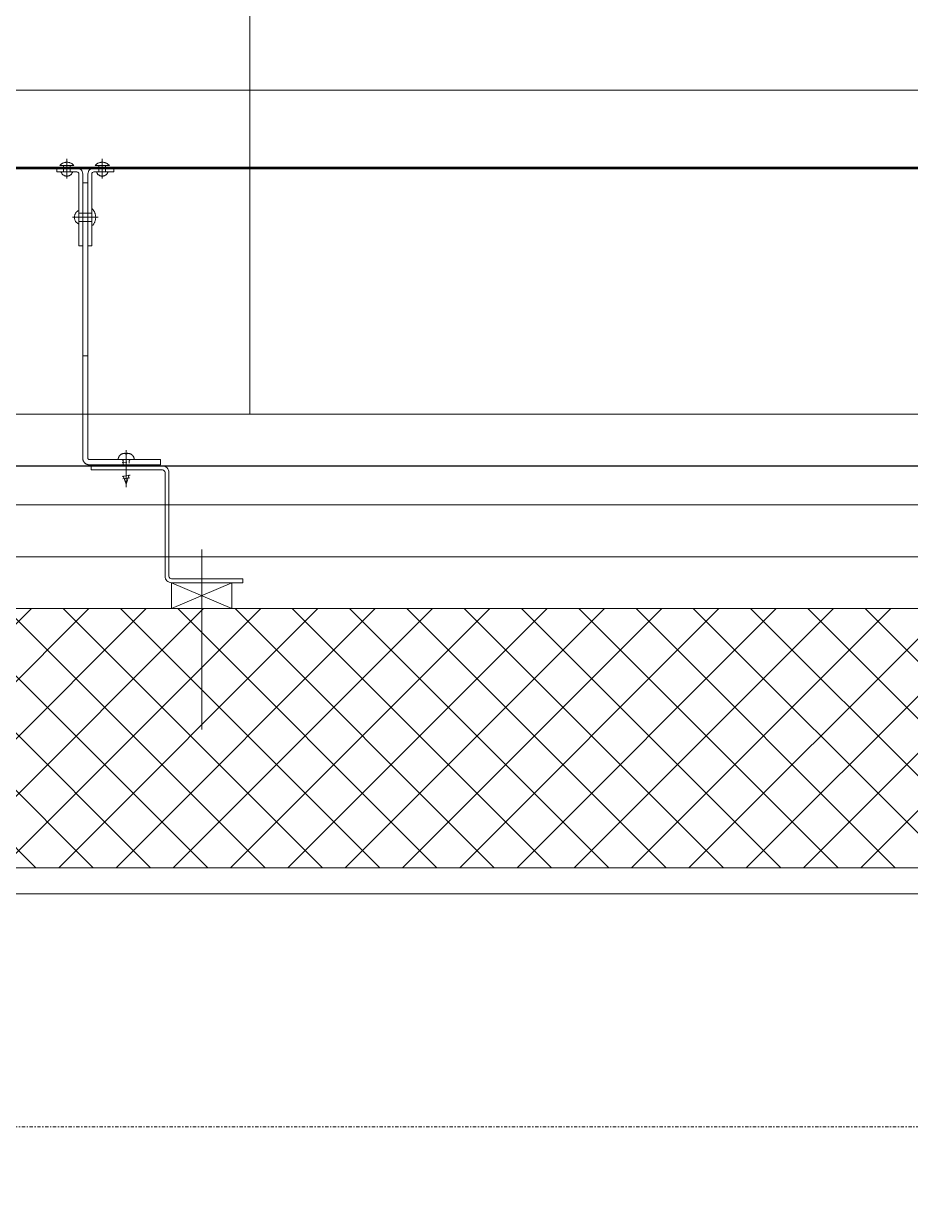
# Model space of a CAD drawing. Extents: x -1439 to 23780, y -1362 to 4476.
# Drawn here: x 15545.2 to 15613.7, y 2779.5 to 2870.2 of the extents above; entities that cross this region are included whole.
import ezdxf
from ezdxf.enums import TextEntityAlignment as Align

# ---------------------------------------------------------------- set-up
doc = ezdxf.new("R2010")
doc.units = 0
doc.header["$MEASUREMENT"] = 0
doc.linetypes.add('Audi$0$DASHDOT2', pattern=[0.5, 0.25, -0.125, 0, -0.125])
doc.layers.get('0').update_dxf_attribs({"color": 9, "lineweight": 9})
for name, color, linetype, lineweight in [('Audi$0$00', 8, 'Continuous', 9), ('Audi$0$06C', 8, 'Continuous', 9), ('Audi$0$06D', 8, 'Continuous', 9), ('Audi$0$09W', 8, 'Continuous', 9), ('Audi$0$10', 8, 'Continuous', 9), ('Audi$0$14', 8, 'Continuous', 9), ('Audi$0$22', 8, 'Continuous', 9), ('Audi$0$24', 8, 'Audi$0$DASHDOT2', 9), ('Audi$0$33', 8, 'Audi$0$BATTING', 9), ('Audi$0$35', 8, 'Continuous', 9)]:
    doc.layers.add(name, color=color, linetype=linetype, lineweight=lineweight)
doc.styles.add('Audi$0$Arial', font='arial.ttf', dxfattribs={"height": 2.5})
doc.linetypes.add('Audi$0$BATTING', pattern='A,0.0001,-0.1,[134,ltypeshp.shx,S=0.1,R=0,X=-0.1,Y=0],-0.2,[134,ltypeshp.shx,S=0.1,R=180,X=0.1,Y=0],-0.1', length=0.4001)

# ---------------------------------------------------------------- blocks, each defined once
blk = doc.blocks.new('Audi$0$0_wallno')
blk.add_lwpolyline([(7.942, 0), (16.132, 0)])
at = {"style": 'Audi$0$Arial'}
blk.add_attdef('GENISLIK', text='', height=2, dxfattribs=at).set_placement((8.442, 0), align=Align.BOTTOM_LEFT)
blk.add_attdef('DUVARNO', text='', height=2, dxfattribs=at).set_placement((0, 0), align=Align.MIDDLE_CENTER)
blk.add_attdef('YUKSEKLIK', text='', height=2, dxfattribs=at).set_placement((8.442, -0.5), align=Align.TOP_LEFT)
blk = doc.blocks.new('Audi$0$KAPI KODLARI 2. KAT')
at = {"layer": 'Audi$0$22', "xscale": -5, "yscale": 5, "zscale": 5, "rotation": 90}
blk.add_blockref('Audi$0$0_wallno', (15562.69, 2920.659), dxfattribs=at)
blk = doc.blocks.new('Audi$0$P-AKS_AUDI')
at = {"layer": 'Audi$0$24'}
blk.add_lwpolyline([(-3840, 0), (360, 0)], dxfattribs=at)
blk = doc.blocks.new('Audi$0$p- alum kaplama profil')
at = {"lineweight": 13}
blk.add_lwpolyline([(7.116, 12.591), (7.116, 26.491)], dxfattribs=at)
at = {"lineweight": 5}
blk.add_lwpolyline([(9.441, 15.16), (4.791, 15.16), (4.791, 17.159), (9.441, 17.159)], close=True, dxfattribs=at)
for points in [[(4.791, 15.16), (9.441, 17.159)], [(9.441, 15.16), (4.791, 17.159)]]:
    blk.add_lwpolyline(points, dxfattribs=at)
at = {"lineweight": 18}
blk.add_lwpolyline([(4.091, 6.157), (-1.409, 6.157), (-1.409, 6.457), (4.091, 6.457, 0.414214), (4.291, 6.657), (4.291, 14.66, -0.414214), (4.791, 15.16), (10.291, 15.16), (10.291, 14.86), (4.791, 14.86, 0.414214), (4.591, 14.66), (4.591, 6.657, -0.414214)], format="xyb", close=True, dxfattribs=at)
blk.add_lwpolyline([(-2.059, 5.556), (-2.059, -2.342), (-2.059, -15.692), (-1.659, -15.692), (-1.659, -2.342), (-1.659, 5.556), (-1.659, 5.561), (-1.658, 5.566), (-1.658, 5.571), (-1.657, 5.576), (-1.656, 5.581), (-1.654, 5.585), (-1.653, 5.59), (-1.651, 5.595), (-1.649, 5.599), (-1.647, 5.604), (-1.644, 5.608), (-1.642, 5.612), (-1.639, 5.616), (-1.636, 5.62), (-1.633, 5.624), (-1.629, 5.627), (-1.626, 5.63), (-1.622, 5.634), (-1.618, 5.637), (-1.614, 5.64), (-1.61, 5.642), (-1.606, 5.645), (-1.601, 5.647), (-1.597, 5.649), (-1.592, 5.651), (-1.588, 5.652), (-1.583, 5.653), (-1.578, 5.654), (-1.573, 5.655), (-1.569, 5.656), (-1.564, 5.656), (-1.559, 5.656), (3.941, 5.656), (3.941, 6.056), (-1.559, 6.056), (-1.583, 6.056), (-1.608, 6.054), (-1.632, 6.051), (-1.656, 6.047), (-1.68, 6.041), (-1.704, 6.035), (-1.727, 6.027), (-1.75, 6.018), (-1.772, 6.008), (-1.794, 5.997), (-1.816, 5.985), (-1.836, 5.972), (-1.857, 5.958), (-1.876, 5.943), (-1.894, 5.927), (-1.912, 5.91), (-1.929, 5.892), (-1.945, 5.874), (-1.96, 5.854), (-1.974, 5.834), (-1.988, 5.813), (-2, 5.792), (-2.011, 5.77), (-2.021, 5.748), (-2.029, 5.725), (-2.037, 5.702), (-2.044, 5.678), (-2.049, 5.654), (-2.053, 5.63), (-2.056, 5.605), (-2.058, 5.581)], close=True)
blk.add_lwpolyline([(-1.659, -2.342), (-2.059, -2.342)])
for points in [[(-2.359, -10.842), (-2.359, -16.392), (-2.359, -16.392, -0.414214), (-2.509, -16.542), (-2.509, -16.542), (-4.059, -16.542), (-4.059, -16.842), (-2.509, -16.842), (-2.509, -16.842, 0.414214), (-2.059, -16.392), (-2.059, -10.842)], [(-1.359, -10.842), (-1.659, -10.842), (-1.659, -16.392, 0.414214), (-1.209, -16.842), (-1.209, -16.842), (0.341, -16.842), (0.341, -16.542), (-1.209, -16.542), (-1.209, -16.542, -0.414214), (-1.359, -16.392), (-1.359, -16.392)]]:
    blk.add_lwpolyline(points, format="xyb", close=True)
for points in [[(1.051, 6.913, -10), (1.291, 7.556, -10)], [(1.291, 4.927, -10), (1.291, 7.795, -10)], [(1.531, 6.823, -10), (1.291, 7.556, -10)], [(1.606, 6.866, -10), (0.976, 6.956, -10)], [(1.563, 7.053, -10), (1.02, 7.13, -10)], [(0.671, 5.656, -10), (1.911, 5.656, -10)], [(0.671, 5.656, -10), (0.672, 5.637, -10), (0.673, 5.617, -10), (0.675, 5.597, -10), (0.678, 5.578, -10), (0.682, 5.558, -10), (0.686, 5.539, -10), (0.691, 5.52, -10), (0.697, 5.501, -10), (0.704, 5.483, -10), (0.712, 5.464, -10), (0.72, 5.447, -10), (0.73, 5.429, -10), (0.739, 5.412, -10), (0.75, 5.395, -10), (0.761, 5.379, -10), (0.773, 5.363, -10), (0.786, 5.348, -10), (0.799, 5.333, -10), (0.813, 5.319, -10), (0.827, 5.306, -10), (0.842, 5.293, -10), (0.857, 5.28, -10), (0.873, 5.269, -10), (0.89, 5.258, -10), (0.907, 5.247, -10), (0.924, 5.238, -10), (0.942, 5.229, -10), (0.96, 5.221, -10), (0.978, 5.214, -10), (0.997, 5.207, -10), (1.016, 5.201, -10), (1.035, 5.196, -10)], [(0.961, 5.656, -10), (0.966, 5.657, -10), (0.97, 5.657, -10), (0.974, 5.657, -10), (0.979, 5.658, -10), (0.983, 5.659, -10), (0.987, 5.66, -10), (0.992, 5.662, -10), (0.996, 5.663, -10), (1, 5.665, -10), (1.004, 5.667, -10), (1.008, 5.669, -10), (1.011, 5.672, -10), (1.015, 5.674, -10), (1.018, 5.677, -10), (1.022, 5.68, -10), (1.025, 5.683, -10), (1.028, 5.686, -10), (1.031, 5.689, -10), (1.034, 5.693, -10), (1.036, 5.696, -10), (1.038, 5.7, -10), (1.041, 5.704, -10), (1.043, 5.708, -10), (1.044, 5.712, -10), (1.046, 5.716, -10), (1.047, 5.72, -10), (1.049, 5.725, -10), (1.05, 5.729, -10), (1.05, 5.733, -10), (1.051, 5.738, -10), (1.051, 5.742, -10), (1.051, 5.746, -10)], [(1.335, 5.855, -10), (0.976, 5.876, -10)], [(1.051, 5.833, -10), (1.051, 6.013, -10)], [(1.051, 5.746, -10), (1.051, 5.833, -10)], [(1.291, 6.157, -10), (1.291, 6.257, -10)], [(1.531, 5.746, -10), (1.531, 5.923, -10)], [(1.531, 5.746, -10), (1.531, 5.742, -10), (1.532, 5.738, -10), (1.532, 5.733, -10), (1.533, 5.729, -10), (1.534, 5.725, -10), (1.535, 5.72, -10), (1.537, 5.716, -10), (1.538, 5.712, -10), (1.54, 5.708, -10), (1.542, 5.704, -10), (1.544, 5.7, -10), (1.546, 5.696, -10), (1.549, 5.693, -10), (1.552, 5.689, -10), (1.555, 5.686, -10), (1.558, 5.683, -10), (1.561, 5.68, -10), (1.564, 5.677, -10), (1.568, 5.674, -10), (1.571, 5.672, -10), (1.575, 5.669, -10), (1.579, 5.667, -10), (1.583, 5.665, -10), (1.587, 5.663, -10), (1.591, 5.662, -10), (1.595, 5.66, -10), (1.599, 5.659, -10), (1.604, 5.658, -10), (1.608, 5.657, -10), (1.612, 5.657, -10), (1.617, 5.657, -10), (1.621, 5.656, -10)], [(1.548, 5.196, -10), (1.567, 5.201, -10), (1.586, 5.207, -10), (1.604, 5.214, -10), (1.623, 5.221, -10), (1.641, 5.229, -10), (1.659, 5.238, -10), (1.676, 5.247, -10), (1.693, 5.258, -10), (1.709, 5.269, -10), (1.725, 5.28, -10), (1.741, 5.293, -10), (1.755, 5.306, -10), (1.77, 5.319, -10), (1.784, 5.333, -10), (1.797, 5.348, -10), (1.809, 5.363, -10), (1.821, 5.379, -10), (1.833, 5.395, -10), (1.843, 5.412, -10), (1.853, 5.429, -10), (1.862, 5.447, -10), (1.871, 5.464, -10), (1.878, 5.483, -10), (1.885, 5.501, -10), (1.891, 5.52, -10), (1.896, 5.539, -10), (1.901, 5.558, -10), (1.905, 5.578, -10), (1.908, 5.597, -10), (1.91, 5.617, -10), (1.911, 5.637, -10), (1.911, 5.656, -10)], [(1.035, 5.196, -10), (1.04, 5.195, -10), (1.045, 5.194, -10), (1.05, 5.193, -10), (1.056, 5.192, -10), (1.061, 5.191, -10), (1.066, 5.189, -10), (1.071, 5.188, -10), (1.077, 5.187, -10), (1.082, 5.186, -10), (1.087, 5.185, -10), (1.092, 5.184, -10), (1.098, 5.183, -10), (1.103, 5.182, -10), (1.108, 5.182, -10), (1.113, 5.181, -10), (1.119, 5.18, -10), (1.124, 5.179, -10), (1.129, 5.178, -10), (1.135, 5.178, -10), (1.14, 5.177, -10), (1.145, 5.176, -10), (1.151, 5.175, -10), (1.156, 5.175, -10), (1.161, 5.174, -10), (1.167, 5.173, -10), (1.172, 5.173, -10), (1.177, 5.172, -10), (1.182, 5.172, -10), (1.188, 5.171, -10), (1.193, 5.171, -10), (1.198, 5.17, -10), (1.204, 5.17, -10)], [(1.204, 5.17, -10), (1.204, 5.204, -10)], [(1.379, 5.204, -10), (1.204, 5.204, -10)], [(1.379, 5.17, -10), (1.379, 5.204, -10)], [(1.379, 5.17, -10), (1.384, 5.17, -10), (1.389, 5.171, -10), (1.395, 5.171, -10), (1.4, 5.172, -10), (1.405, 5.172, -10), (1.411, 5.173, -10), (1.416, 5.173, -10), (1.421, 5.174, -10), (1.427, 5.175, -10), (1.432, 5.175, -10), (1.437, 5.176, -10), (1.443, 5.177, -10), (1.448, 5.178, -10), (1.453, 5.178, -10), (1.459, 5.179, -10), (1.464, 5.18, -10), (1.469, 5.181, -10), (1.474, 5.182, -10), (1.48, 5.182, -10), (1.485, 5.183, -10), (1.49, 5.184, -10), (1.495, 5.185, -10), (1.501, 5.186, -10), (1.506, 5.187, -10), (1.511, 5.188, -10), (1.516, 5.189, -10), (1.522, 5.191, -10), (1.527, 5.192, -10), (1.532, 5.193, -10), (1.537, 5.194, -10), (1.543, 5.195, -10), (1.548, 5.196, -10)], [(-2.359, -12.517, 0), (-2.396, -12.535, 0), (-2.433, -12.555, 0), (-2.468, -12.578, 0), (-2.501, -12.603, 0), (-2.532, -12.631, 0), (-2.561, -12.661, 0), (-2.588, -12.693, 0), (-2.612, -12.727, 0), (-2.634, -12.763, 0), (-2.653, -12.8, 0), (-2.669, -12.838, 0), (-2.682, -12.878, 0), (-2.693, -12.918, 0), (-2.701, -12.959, 0), (-2.705, -13, 0), (-2.707, -13.042, 0), (-2.705, -13.084, 0), (-2.701, -13.125, 0), (-2.693, -13.166, 0), (-2.682, -13.207, 0), (-2.669, -13.246, 0), (-2.653, -13.284, 0), (-2.634, -13.321, 0), (-2.612, -13.357, 0), (-2.588, -13.391, 0), (-2.561, -13.423, 0), (-2.532, -13.453, 0), (-2.501, -13.481, 0), (-2.468, -13.506, 0), (-2.433, -13.529, 0), (-2.396, -13.549, 0), (-2.359, -13.567, 0)], [(-2.359, -13.042, 0), (-2.359, -12.517, 0)], [(-1.359, -13.042, 0), (-1.359, -12.367, 0)], [(-1.359, -13.717, 0), (-1.324, -13.684, 0), (-1.292, -13.65, 0), (-1.261, -13.614, 0), (-1.232, -13.576, 0), (-1.205, -13.537, 0), (-1.18, -13.496, 0), (-1.158, -13.454, 0), (-1.137, -13.411, 0), (-1.119, -13.367, 0), (-1.103, -13.323, 0), (-1.09, -13.277, 0), (-1.079, -13.231, 0), (-1.07, -13.184, 0), (-1.064, -13.137, 0), (-1.06, -13.09, 0), (-1.059, -13.042, 0), (-1.06, -12.995, 0), (-1.064, -12.947, 0), (-1.07, -12.9, 0), (-1.079, -12.853, 0), (-1.09, -12.807, 0), (-1.103, -12.761, 0), (-1.119, -12.717, 0), (-1.137, -12.673, 0), (-1.158, -12.63, 0), (-1.18, -12.588, 0), (-1.205, -12.547, 0), (-1.232, -12.508, 0), (-1.261, -12.471, 0), (-1.292, -12.434, 0), (-1.324, -12.4, 0), (-1.359, -12.367, 0)], [(-2.859, -13.042, 0), (-0.859, -13.042, 0)], [(-2.359, -13.042, 0), (-2.359, -12.727, 0)], [(-2.359, -12.727, 0), (-2.359, -13.042, 0)], [(-1.359, -12.727, 0), (-2.359, -12.727, 0)], [(-2.359, -13.042, 0), (-2.359, -13.357, 0)], [(-2.359, -13.042, 0), (-2.359, -13.567, 0)], [(-2.359, -13.357, 0), (-2.359, -13.042, 0)], [(-1.359, -13.357, 0), (-2.359, -13.357, 0)], [(-1.359, -13.042, 0), (-1.359, -13.717, 0)], [(-2.846, -16.542, 0), (-2.858, -16.507, 0), (-2.872, -16.474, 0), (-2.89, -16.442, 0), (-2.91, -16.411, 0), (-2.932, -16.382, 0), (-2.957, -16.355, 0), (-2.983, -16.33, 0), (-3.012, -16.307, 0), (-3.042, -16.286, 0), (-3.074, -16.268, 0), (-3.107, -16.252, 0), (-3.141, -16.239, 0), (-3.177, -16.229, 0), (-3.213, -16.222, 0), (-3.249, -16.218, 0), (-3.286, -16.216, 0), (-3.322, -16.218, 0), (-3.358, -16.222, 0), (-3.394, -16.229, 0), (-3.43, -16.239, 0), (-3.464, -16.252, 0), (-3.497, -16.268, 0), (-3.529, -16.286, 0), (-3.559, -16.307, 0), (-3.588, -16.33, 0), (-3.614, -16.355, 0), (-3.639, -16.382, 0), (-3.661, -16.411, 0), (-3.681, -16.442, 0), (-3.699, -16.474, 0), (-3.713, -16.507, 0), (-3.726, -16.542, 0)], [(-3.286, -17.542, 0), (-3.286, -16.042, 0)], [(-0.996, -16.542, 0), (-0.984, -16.507, 0), (-0.969, -16.474, 0), (-0.952, -16.442, 0), (-0.932, -16.411, 0), (-0.909, -16.382, 0), (-0.885, -16.355, 0), (-0.858, -16.33, 0), (-0.83, -16.307, 0), (-0.799, -16.286, 0), (-0.768, -16.268, 0), (-0.734, -16.252, 0), (-0.7, -16.239, 0), (-0.665, -16.229, 0), (-0.629, -16.222, 0), (-0.592, -16.218, 0), (-0.556, -16.216, 0), (-0.519, -16.218, 0), (-0.483, -16.222, 0), (-0.447, -16.229, 0), (-0.412, -16.239, 0), (-0.377, -16.252, 0), (-0.344, -16.268, 0), (-0.312, -16.286, 0), (-0.282, -16.307, 0), (-0.254, -16.33, 0), (-0.227, -16.355, 0), (-0.202, -16.382, 0), (-0.18, -16.411, 0), (-0.16, -16.442, 0), (-0.143, -16.474, 0), (-0.128, -16.507, 0), (-0.116, -16.542, 0)], [(-0.556, -17.542, 0), (-0.556, -16.042, 0)], [(-3.837, -17.042, 0), (-3.81, -17.071, 0), (-3.782, -17.098, 0), (-3.753, -17.124, 0), (-3.722, -17.148, 0), (-3.69, -17.17, 0), (-3.657, -17.191, 0), (-3.623, -17.21, 0), (-3.588, -17.227, 0), (-3.552, -17.242, 0), (-3.515, -17.255, 0), (-3.478, -17.266, 0), (-3.44, -17.276, 0), (-3.402, -17.283, 0), (-3.363, -17.288, 0), (-3.324, -17.291, 0), (-3.286, -17.292, 0), (-3.247, -17.291, 0), (-3.208, -17.288, 0), (-3.169, -17.283, 0), (-3.131, -17.276, 0), (-3.093, -17.266, 0), (-3.056, -17.255, 0), (-3.019, -17.242, 0), (-2.983, -17.227, 0), (-2.948, -17.21, 0), (-2.914, -17.191, 0), (-2.881, -17.17, 0), (-2.849, -17.148, 0), (-2.818, -17.124, 0), (-2.789, -17.098, 0), (-2.761, -17.071, 0), (-2.735, -17.042, 0)], [(-3.286, -17.042, 0), (-3.837, -17.042, 0)], [(-3.286, -16.542, 0), (-3.726, -16.542, 0)], [(-3.286, -16.542, 0), (-3.546, -16.542, 0)], [(-3.546, -16.542, 0), (-3.286, -16.542, 0)], [(-3.546, -17.042, 0), (-3.546, -16.542, 0)], [(-3.286, -16.542, 0), (-2.846, -16.542, 0)], [(-3.286, -16.542, 0), (-3.026, -16.542, 0)], [(-3.026, -16.542, 0), (-3.286, -16.542, 0)], [(-3.286, -17.042, 0), (-2.735, -17.042, 0)], [(-3.026, -17.042, 0), (-3.026, -16.542, 0)], [(-0.556, -17.042, 0), (-1.107, -17.042, 0)], [(-0.005, -17.042, 0), (-0.031, -17.071, 0), (-0.059, -17.098, 0), (-0.089, -17.124, 0), (-0.119, -17.148, 0), (-0.151, -17.17, 0), (-0.184, -17.191, 0), (-0.218, -17.21, 0), (-0.253, -17.227, 0), (-0.289, -17.242, 0), (-0.326, -17.255, 0), (-0.363, -17.266, 0), (-0.401, -17.276, 0), (-0.439, -17.283, 0), (-0.478, -17.288, 0), (-0.517, -17.291, 0), (-0.556, -17.292, 0), (-0.595, -17.291, 0), (-0.634, -17.288, 0), (-0.672, -17.283, 0), (-0.711, -17.276, 0), (-0.749, -17.266, 0), (-0.786, -17.255, 0), (-0.823, -17.242, 0), (-0.858, -17.227, 0), (-0.893, -17.21, 0), (-0.928, -17.191, 0), (-0.961, -17.17, 0), (-0.993, -17.148, 0), (-1.023, -17.124, 0), (-1.053, -17.098, 0), (-1.08, -17.071, 0), (-1.107, -17.042, 0)], [(-0.556, -16.542, 0), (-0.996, -16.542, 0)], [(-0.556, -16.542, 0), (-0.816, -16.542, 0)], [(-0.816, -16.542, 0), (-0.556, -16.542, 0)], [(-0.816, -17.042, 0), (-0.816, -16.542, 0)], [(-0.556, -16.542, 0), (-0.296, -16.542, 0)], [(-0.556, -16.542, 0), (-0.116, -16.542, 0)], [(-0.296, -16.542, 0), (-0.556, -16.542, 0)], [(-0.556, -17.042, 0), (-0.005, -17.042, 0)], [(-0.296, -17.042, 0), (-0.296, -16.542, 0)]]:
    blk.add_polyline3d(points)
blk = doc.blocks.new('Audi$0$p-2. kat planı')
at = {"layer": 'Audi$0$09W'}
h = blk.add_hatch(dxfattribs=at)
h.set_pattern_fill('ANSI37', color=256, scale=25, style=0)
h.set_pattern_definition([(45, (11890, -4e-06), (-2.2097087, 2.2097087), []), (135, (11890, -4e-06), (-2.2097087, -2.2097087), [])])
h.paths.add_polyline_path([(15425, 2825), (15675, 2825), (15675, 2805), (15425, 2805)])
at = {"layer": 'Audi$0$00'}
blk.add_lwpolyline([(15425, 2825), (15675, 2825), (15675, 2805), (15425, 2805)], close=True, dxfattribs=at)
blk.add_lwpolyline([(15425, 2825), (15675, 2825), (15675, 2805), (15425, 2805)], close=True, dxfattribs=at)
at = {"layer": 'Audi$0$06C'}
blk.add_lwpolyline([(13012.5, 1124.327), (13012.5, 1124.327), (13012.5, 2865), (16712.5, 2865), (16712.493, 2206.394)], dxfattribs=at)
blk.add_lwpolyline([(13012.5, 1124.327), (13012.5, 1124.327), (13012.5, 2865), (16712.5, 2865), (16712.493, 2206.394)], dxfattribs=at)
at = {"layer": 'Audi$0$06D'}
for points in [[(15425, 2840), (15675, 2840)], [(15675, 2825), (15675, 2833), (15425, 2833), (15425, 2825)]]:
    blk.add_lwpolyline(points, dxfattribs=at)
at = {"layer": 'Audi$0$10'}
for points, const_width in [([(13018.5, 1124.327), (13018.5, 2859), (16706.5, 2859), (16706.5, 2206.394)], 0.2), ([(13018.5, 1124.327), (13018.5, 2859), (16706.5, 2859), (16706.5, 2206.394)], 0.2), ([(15418.552, 2836), (15681.812, 2836)], 0.1)]:
    blk.add_lwpolyline(points, dxfattribs=dict(at, const_width=const_width))
at = {"layer": 'Audi$0$14'}
blk.add_lwpolyline([(15423, 2820.225), (15423, 2803), (15677, 2803), (15677, 2820.225)], dxfattribs=at)
at = {"layer": 'Audi$0$33', "ltscale": 0.4}
blk.add_lwpolyline([(15425, 2829), (15675, 2829)], dxfattribs=at)
at = {"layer": 'Audi$0$10', "xscale": -1, "rotation": 180}
blk.add_blockref('Audi$0$p- alum kaplama profil', (15551.859, 2842.159), dxfattribs=at)
at = {"layer": 'Audi$0$24'}
blk.add_blockref('Audi$0$P-AKS_AUDI', (16612.5, 2785), dxfattribs=at)

msp = doc.modelspace()

# ---------------------------------------------------------------- linework, layer by layer
at = {"layer": 'Audi$0$35'}
msp.add_lwpolyline([(14487.5, 2447), (14487.5, 2743), (14554.5, 2743), (14554.5, 2803), (15170.5, 2803), (15170.5, 2743), (15254.5, 2743), (15254.5, 2803), (15870.5, 2803), (15870.5, 2743), (15935.5, 2743), (15935.5, 2447), (15870.5, 2447), (15870.5, 2363), (15254.5, 2363), (15254.5, 2447), (15170.5, 2447), (15170.5, 2363), (14554.5, 2363), (14554.5, 2447)], close=True, dxfattribs=at)

# ---------------------------------------------------------------- block references
msp.add_blockref('Audi$0$p-2. kat planı', (0, 0))
at = {"layer": 'Audi$0$22'}
msp.add_blockref('Audi$0$KAPI KODLARI 2. KAT', (0, 0), dxfattribs=at)

doc.saveas('drawing.dxf')
